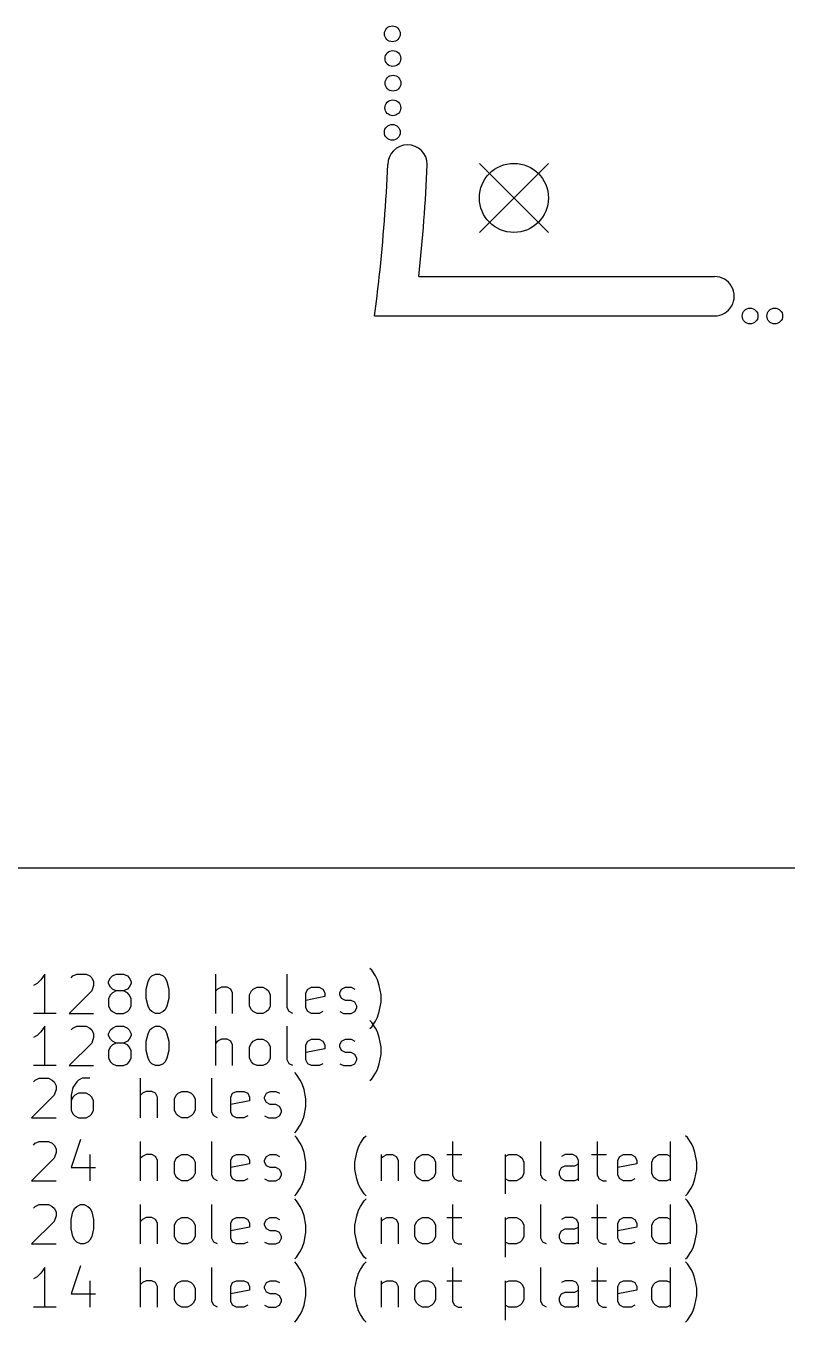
# Model space of a CAD drawing. Extents: x 37 to 649, y -63 to 570.
# Drawn here: x 74.6 to 113.2, y -63 to 2.7 of the extents above; entities that cross this region are included whole.
import ezdxf

# ---------------------------------------------------------------- set-up
doc = ezdxf.new("R2010")
doc.units = 0
doc.layers.add('BLACK', color=7, linetype='CONTINUOUS')

msp = doc.modelspace()

# ---------------------------------------------------------------- linework, layer by layer
at = {"layer": 'BLACK', "linetype": 'CONTINUOUS'}
for p, q in [((97.56, -4.26), (101.06, -7.76)), ((101.06, -4.26), (97.56, -7.76)), ((94.491863, -9.996981), (109.476364, -9.995341)), ((92.249034, -11.995039), (109.476364, -11.995341)), ((648.594, -39.996), (38.594, -39.996)), ((92.10415, -45.170361), (92.008912, -45.075123)), ((92.294626, -45.456076), (92.10415, -45.170361)), ((75.151767, -45.837028), (74.961291, -45.932266)), ((75.342243, -45.646552), (75.151767, -45.837028)), ((75.532719, -45.360838), (75.342243, -45.646552)), ((75.532719, -47.360838), (75.532719, -45.360838)), ((76.866053, -45.551314), (76.961291, -45.456076)), ((76.961291, -45.456076), (77.151767, -45.360838)), ((77.151767, -45.360838), (77.627958, -45.360838)), ((77.627958, -45.360838), (77.818434, -45.456076)), ((77.818434, -45.456076), (77.913672, -45.551314)), ((77.913672, -45.551314), (78.00891, -45.74179)), ((78.00891, -45.932266), (77.913672, -46.21798)), ((78.00891, -45.74179), (78.00891, -45.932266)), ((78.770815, -45.74179), (78.866053, -45.551314)), ((78.770815, -45.837028), (78.770815, -45.74179)), ((78.866053, -46.027504), (78.770815, -45.837028)), ((78.866053, -45.551314), (78.961291, -45.456076)), ((78.961291, -45.456076), (79.151767, -45.360838)), ((79.151767, -45.360838), (79.53272, -45.360838)), ((79.53272, -45.360838), (79.723196, -45.456076)), ((79.723196, -45.456076), (79.818434, -45.551314)), ((79.818434, -45.551314), (79.913672, -45.74179)), ((79.913672, -45.837028), (79.818434, -46.027504)), ((79.913672, -45.74179), (79.913672, -45.837028)), ((80.675577, -46.122742), (80.770815, -45.74179)), ((80.770815, -45.74179), (80.866053, -45.551314)), ((80.866053, -45.551314), (80.961291, -45.456076)), ((80.961291, -45.456076), (81.151767, -45.360838)), ((81.151767, -45.360838), (81.342244, -45.360838)), ((81.342244, -45.360838), (81.53272, -45.456076)), ((81.53272, -45.456076), (81.627958, -45.551314)), ((81.627958, -45.551314), (81.723196, -45.74179)), ((81.723196, -45.74179), (81.818434, -46.122742)), ((84.199387, -47.360838), (84.199387, -45.360838)), ((87.818435, -47.075123), (87.818435, -45.360838)), ((92.389864, -45.646552), (92.294626, -45.456076)), ((92.485102, -45.932266), (92.389864, -45.646552)), ((92.58034, -46.408457), (92.485102, -45.932266)), ((77.913672, -46.21798), (76.770815, -47.360838)), ((78.866053, -46.408457), (78.770815, -46.598933)), ((78.770815, -46.598933), (78.770815, -46.979885)), ((78.961291, -46.122742), (78.866053, -46.027504)), ((78.961291, -46.313219), (78.866053, -46.408457)), ((79.151767, -46.21798), (78.961291, -46.122742)), ((79.151767, -46.21798), (78.961291, -46.313219)), ((79.53272, -46.21798), (79.151767, -46.21798)), ((79.723196, -46.122742), (79.53272, -46.21798)), ((79.723196, -46.313219), (79.53272, -46.21798)), ((79.818434, -46.027504), (79.723196, -46.122742)), ((79.818434, -46.408457), (79.723196, -46.313219)), ((79.913672, -46.598933), (79.818434, -46.408457)), ((79.913672, -46.979885), (79.913672, -46.598933)), ((80.675577, -46.598933), (80.675577, -46.122742)), ((80.770815, -46.979885), (80.675577, -46.598933)), ((81.818434, -46.598933), (81.723196, -46.979885)), ((81.818434, -46.122742), (81.818434, -46.598933)), ((84.294625, -46.122742), (84.199387, -46.21798)), ((84.485101, -46.027504), (84.294625, -46.122742)), ((84.770816, -46.027504), (84.485101, -46.027504)), ((84.961292, -46.122742), (84.770816, -46.027504)), ((85.05653, -46.313219), (84.961292, -46.122742)), ((85.05653, -47.360838), (85.05653, -46.313219)), ((85.913673, -46.408457), (86.008911, -46.21798)), ((85.913673, -46.979885), (85.913673, -46.408457)), ((86.008911, -46.21798), (86.104149, -46.122742)), ((86.104149, -46.122742), (86.294625, -46.027504)), ((86.294625, -46.027504), (86.58034, -46.027504)), ((86.58034, -46.027504), (86.770816, -46.122742)), ((86.770816, -46.122742), (86.866054, -46.21798)), ((86.866054, -46.21798), (86.961292, -46.408457)), ((86.961292, -46.408457), (86.961292, -46.979885)), ((88.770816, -46.313219), (88.866054, -46.122742)), ((88.770816, -47.075123), (88.770816, -46.313219)), ((89.723197, -46.503695), (88.770816, -46.694171)), ((88.866054, -46.122742), (89.05653, -46.027504)), ((89.05653, -46.027504), (89.437483, -46.027504)), ((89.437483, -46.027504), (89.627959, -46.122742)), ((89.627959, -46.122742), (89.723197, -46.313219)), ((89.723197, -46.313219), (89.723197, -46.503695)), ((90.485102, -46.313219), (90.58034, -46.122742)), ((90.485102, -46.408457), (90.485102, -46.313219)), ((90.58034, -46.598933), (90.485102, -46.408457)), ((90.58034, -46.122742), (90.770816, -46.027504)), ((90.770816, -46.694171), (90.58034, -46.598933)), ((90.770816, -46.027504), (91.05653, -46.027504)), ((91.05653, -46.027504), (91.247007, -46.122742)), ((92.58034, -46.789409), (92.58034, -46.408457)), ((78.770815, -46.979885), (78.866053, -47.170361)), ((78.866053, -47.170361), (78.961291, -47.2656)), ((78.961291, -47.2656), (79.151767, -47.360838)), ((79.53272, -47.360838), (79.723196, -47.2656)), ((79.723196, -47.2656), (79.818434, -47.170361)), ((79.818434, -47.170361), (79.913672, -46.979885)), ((80.866053, -47.170361), (80.770815, -46.979885)), ((80.961291, -47.2656), (80.866053, -47.170361)), ((81.151767, -47.360838), (80.961291, -47.2656)), ((81.53272, -47.2656), (81.342244, -47.360838)), ((81.627958, -47.170361), (81.53272, -47.2656)), ((81.723196, -46.979885), (81.627958, -47.170361)), ((86.008911, -47.170361), (85.913673, -46.979885)), ((86.104149, -47.2656), (86.008911, -47.170361)), ((86.294625, -47.360838), (86.104149, -47.2656)), ((86.770816, -47.2656), (86.58034, -47.360838)), ((86.866054, -47.170361), (86.770816, -47.2656)), ((86.961292, -46.979885), (86.866054, -47.170361)), ((87.913673, -47.2656), (87.818435, -47.075123)), ((88.104149, -47.360838), (87.913673, -47.2656)), ((88.866054, -47.2656), (88.770816, -47.075123)), ((89.05653, -47.360838), (88.866054, -47.2656)), ((89.627959, -47.2656), (89.437483, -47.360838)), ((90.485102, -47.2656), (90.675578, -47.360838)), ((91.05653, -46.694171), (90.770816, -46.694171)), ((91.247007, -46.789409), (91.05653, -46.694171)), ((91.05653, -47.360838), (91.247007, -47.2656)), ((91.342245, -46.979885), (91.247007, -46.789409)), ((91.247007, -47.2656), (91.342245, -47.075123)), ((91.342245, -47.075123), (91.342245, -46.979885)), ((92.389864, -47.551314), (92.485102, -47.2656)), ((92.485102, -47.2656), (92.58034, -46.789409)), ((76.104148, -47.360838), (74.961291, -47.360838)), ((76.770815, -47.360838), (78.00891, -47.360838)), ((79.151767, -47.360838), (79.53272, -47.360838)), ((81.342244, -47.360838), (81.151767, -47.360838)), ((86.58034, -47.360838), (86.294625, -47.360838)), ((89.437483, -47.360838), (89.05653, -47.360838)), ((90.675578, -47.360838), (91.05653, -47.360838)), ((92.10415, -47.810361), (92.008912, -47.715123)), ((92.10415, -48.027504), (92.294626, -47.74179)), ((92.294626, -48.096076), (92.10415, -47.810361)), ((92.294626, -47.74179), (92.389864, -47.551314)), ((75.151767, -48.477028), (74.961291, -48.572266)), ((75.342243, -48.286552), (75.151767, -48.477028)), ((75.532719, -48.000838), (75.342243, -48.286552)), ((75.532719, -50.000838), (75.532719, -48.000838)), ((76.866053, -48.191314), (76.961291, -48.096076)), ((76.961291, -48.096076), (77.151767, -48.000838)), ((77.151767, -48.000838), (77.627958, -48.000838)), ((77.627958, -48.000838), (77.818434, -48.096076)), ((77.818434, -48.096076), (77.913672, -48.191314)), ((77.913672, -48.191314), (78.00891, -48.38179)), ((78.00891, -48.572266), (77.913672, -48.85798)), ((78.00891, -48.38179), (78.00891, -48.572266)), ((78.770815, -48.38179), (78.866053, -48.191314)), ((78.770815, -48.477028), (78.770815, -48.38179)), ((78.866053, -48.667504), (78.770815, -48.477028)), ((78.866053, -48.191314), (78.961291, -48.096076)), ((78.961291, -48.096076), (79.151767, -48.000838)), ((79.151767, -48.000838), (79.53272, -48.000838)), ((79.53272, -48.000838), (79.723196, -48.096076)), ((79.723196, -48.096076), (79.818434, -48.191314)), ((79.818434, -48.191314), (79.913672, -48.38179)), ((79.913672, -48.477028), (79.818434, -48.667504)), ((79.913672, -48.38179), (79.913672, -48.477028)), ((80.675577, -48.762742), (80.770815, -48.38179)), ((80.770815, -48.38179), (80.866053, -48.191314)), ((80.866053, -48.191314), (80.961291, -48.096076)), ((80.961291, -48.096076), (81.151767, -48.000838)), ((81.151767, -48.000838), (81.342244, -48.000838)), ((81.342244, -48.000838), (81.53272, -48.096076)), ((81.53272, -48.096076), (81.627958, -48.191314)), ((81.627958, -48.191314), (81.723196, -48.38179)), ((81.723196, -48.38179), (81.818434, -48.762742)), ((84.199387, -50.000838), (84.199387, -48.000838)), ((87.818435, -49.715123), (87.818435, -48.000838)), ((92.008912, -48.122742), (92.10415, -48.027504)), ((92.389864, -48.286552), (92.294626, -48.096076)), ((92.485102, -48.572266), (92.389864, -48.286552)), ((92.58034, -49.048457), (92.485102, -48.572266)), ((77.913672, -48.85798), (76.770815, -50.000838)), ((78.866053, -49.048457), (78.770815, -49.238933)), ((78.770815, -49.238933), (78.770815, -49.619885)), ((78.961291, -48.762742), (78.866053, -48.667504)), ((78.961291, -48.953219), (78.866053, -49.048457)), ((79.151767, -48.85798), (78.961291, -48.762742)), ((79.151767, -48.85798), (78.961291, -48.953219)), ((79.53272, -48.85798), (79.151767, -48.85798)), ((79.723196, -48.762742), (79.53272, -48.85798)), ((79.723196, -48.953219), (79.53272, -48.85798)), ((79.818434, -48.667504), (79.723196, -48.762742)), ((79.818434, -49.048457), (79.723196, -48.953219)), ((79.913672, -49.238933), (79.818434, -49.048457)), ((79.913672, -49.619885), (79.913672, -49.238933)), ((80.675577, -49.238933), (80.675577, -48.762742)), ((80.770815, -49.619885), (80.675577, -49.238933)), ((81.818434, -49.238933), (81.723196, -49.619885)), ((81.818434, -48.762742), (81.818434, -49.238933)), ((84.294625, -48.762742), (84.199387, -48.85798)), ((84.485101, -48.667504), (84.294625, -48.762742)), ((84.770816, -48.667504), (84.485101, -48.667504)), ((84.961292, -48.762742), (84.770816, -48.667504)), ((85.05653, -48.953219), (84.961292, -48.762742)), ((85.05653, -50.000838), (85.05653, -48.953219)), ((85.913673, -49.048457), (86.008911, -48.85798)), ((85.913673, -49.619885), (85.913673, -49.048457)), ((86.008911, -48.85798), (86.104149, -48.762742)), ((86.104149, -48.762742), (86.294625, -48.667504)), ((86.294625, -48.667504), (86.58034, -48.667504)), ((86.58034, -48.667504), (86.770816, -48.762742)), ((86.770816, -48.762742), (86.866054, -48.85798)), ((86.866054, -48.85798), (86.961292, -49.048457)), ((86.961292, -49.048457), (86.961292, -49.619885)), ((88.770816, -48.953219), (88.866054, -48.762742)), ((88.770816, -49.715123), (88.770816, -48.953219)), ((89.723197, -49.143695), (88.770816, -49.334171)), ((88.866054, -48.762742), (89.05653, -48.667504)), ((89.05653, -48.667504), (89.437483, -48.667504)), ((89.437483, -48.667504), (89.627959, -48.762742)), ((89.627959, -48.762742), (89.723197, -48.953219)), ((89.723197, -48.953219), (89.723197, -49.143695)), ((90.485102, -48.953219), (90.58034, -48.762742)), ((90.485102, -49.048457), (90.485102, -48.953219)), ((90.58034, -49.238933), (90.485102, -49.048457)), ((90.58034, -48.762742), (90.770816, -48.667504)), ((90.770816, -49.334171), (90.58034, -49.238933)), ((90.770816, -48.667504), (91.05653, -48.667504)), ((91.05653, -48.667504), (91.247007, -48.762742)), ((92.58034, -49.429409), (92.58034, -49.048457)), ((78.770815, -49.619885), (78.866053, -49.810361)), ((78.866053, -49.810361), (78.961291, -49.9056)), ((78.961291, -49.9056), (79.151767, -50.000838)), ((79.53272, -50.000838), (79.723196, -49.9056)), ((79.723196, -49.9056), (79.818434, -49.810361)), ((79.818434, -49.810361), (79.913672, -49.619885)), ((80.866053, -49.810361), (80.770815, -49.619885)), ((80.961291, -49.9056), (80.866053, -49.810361)), ((81.151767, -50.000838), (80.961291, -49.9056)), ((81.53272, -49.9056), (81.342244, -50.000838)), ((81.627958, -49.810361), (81.53272, -49.9056)), ((81.723196, -49.619885), (81.627958, -49.810361)), ((86.008911, -49.810361), (85.913673, -49.619885)), ((86.104149, -49.9056), (86.008911, -49.810361)), ((86.294625, -50.000838), (86.104149, -49.9056)), ((86.770816, -49.9056), (86.58034, -50.000838)), ((86.866054, -49.810361), (86.770816, -49.9056)), ((86.961292, -49.619885), (86.866054, -49.810361)), ((87.913673, -49.9056), (87.818435, -49.715123)), ((88.104149, -50.000838), (87.913673, -49.9056)), ((88.866054, -49.9056), (88.770816, -49.715123)), ((89.05653, -50.000838), (88.866054, -49.9056)), ((89.627959, -49.9056), (89.437483, -50.000838)), ((90.485102, -49.9056), (90.675578, -50.000838)), ((91.05653, -49.334171), (90.770816, -49.334171)), ((91.247007, -49.429409), (91.05653, -49.334171)), ((91.05653, -50.000838), (91.247007, -49.9056)), ((91.342245, -49.619885), (91.247007, -49.429409)), ((91.247007, -49.9056), (91.342245, -49.715123)), ((91.342245, -49.715123), (91.342245, -49.619885)), ((92.389864, -50.191314), (92.485102, -49.9056)), ((92.485102, -49.9056), (92.58034, -49.429409)), ((76.104148, -50.000838), (74.961291, -50.000838)), ((76.770815, -50.000838), (78.00891, -50.000838)), ((79.151767, -50.000838), (79.53272, -50.000838)), ((81.342244, -50.000838), (81.151767, -50.000838)), ((86.58034, -50.000838), (86.294625, -50.000838)), ((88.294626, -50.450361), (88.199388, -50.355123)), ((88.485102, -50.736076), (88.294626, -50.450361)), ((89.437483, -50.000838), (89.05653, -50.000838)), ((90.675578, -50.000838), (91.05653, -50.000838)), ((92.10415, -50.667504), (92.294626, -50.38179)), ((92.294626, -50.38179), (92.389864, -50.191314)), ((74.961291, -50.831314), (75.056529, -50.736076)), ((75.056529, -50.736076), (75.247005, -50.640838)), ((75.247005, -50.640838), (75.723196, -50.640838)), ((75.723196, -50.640838), (75.913672, -50.736076)), ((75.913672, -50.736076), (76.00891, -50.831314)), ((76.00891, -50.831314), (76.104148, -51.02179)), ((76.104148, -51.212266), (76.00891, -51.49798)), ((76.104148, -51.02179), (76.104148, -51.212266)), ((76.961291, -51.117028), (76.866053, -51.49798)), ((77.151767, -50.831314), (76.961291, -51.117028)), ((77.247005, -50.736076), (77.151767, -50.831314)), ((77.437481, -50.640838), (77.247005, -50.736076)), ((77.818434, -50.640838), (77.437481, -50.640838)), ((80.389863, -52.640838), (80.389863, -50.640838)), ((84.008911, -52.355123), (84.008911, -50.640838)), ((88.58034, -50.926552), (88.485102, -50.736076)), ((88.675578, -51.212266), (88.58034, -50.926552)), ((88.770816, -51.688457), (88.675578, -51.212266)), ((92.008912, -50.762742), (92.10415, -50.667504)), ((76.00891, -51.49798), (74.866053, -52.640838)), ((76.866053, -51.49798), (76.866053, -52.259885)), ((76.961291, -51.593219), (76.866053, -51.783695)), ((77.056529, -51.49798), (76.961291, -51.593219)), ((77.247005, -51.402742), (77.056529, -51.49798)), ((77.627958, -51.402742), (77.247005, -51.402742)), ((77.818434, -51.49798), (77.627958, -51.402742)), ((77.913672, -51.593219), (77.818434, -51.49798)), ((78.00891, -51.783695), (77.913672, -51.593219)), ((78.00891, -52.259885), (78.00891, -51.783695)), ((80.485101, -51.402742), (80.389863, -51.49798)), ((80.675577, -51.307504), (80.485101, -51.402742)), ((80.961292, -51.307504), (80.675577, -51.307504)), ((81.151768, -51.402742), (80.961292, -51.307504)), ((81.247006, -51.593219), (81.151768, -51.402742)), ((81.247006, -52.640838), (81.247006, -51.593219)), ((82.104149, -51.688457), (82.199387, -51.49798)), ((82.104149, -52.259885), (82.104149, -51.688457)), ((82.199387, -51.49798), (82.294625, -51.402742)), ((82.294625, -51.402742), (82.485101, -51.307504)), ((82.485101, -51.307504), (82.770816, -51.307504)), ((82.770816, -51.307504), (82.961292, -51.402742)), ((82.961292, -51.402742), (83.05653, -51.49798)), ((83.05653, -51.49798), (83.151768, -51.688457)), ((83.151768, -51.688457), (83.151768, -52.259885)), ((84.961292, -51.593219), (85.05653, -51.402742)), ((84.961292, -52.355123), (84.961292, -51.593219)), ((85.913673, -51.783695), (84.961292, -51.974171)), ((85.05653, -51.402742), (85.247006, -51.307504)), ((85.247006, -51.307504), (85.627959, -51.307504)), ((85.627959, -51.307504), (85.818435, -51.402742)), ((85.818435, -51.402742), (85.913673, -51.593219)), ((85.913673, -51.593219), (85.913673, -51.783695)), ((86.675578, -51.593219), (86.770816, -51.402742)), ((86.675578, -51.688457), (86.675578, -51.593219)), ((86.770816, -51.878933), (86.675578, -51.688457)), ((86.770816, -51.402742), (86.961292, -51.307504)), ((86.961292, -51.974171), (86.770816, -51.878933)), ((86.961292, -51.307504), (87.247006, -51.307504)), ((87.247006, -51.307504), (87.437483, -51.402742)), ((88.770816, -52.069409), (88.770816, -51.688457)), ((76.866053, -52.259885), (76.961291, -52.450361)), ((76.961291, -52.450361), (77.056529, -52.5456)), ((77.056529, -52.5456), (77.247005, -52.640838)), ((77.627958, -52.640838), (77.818434, -52.5456)), ((77.818434, -52.5456), (77.913672, -52.450361)), ((77.913672, -52.450361), (78.00891, -52.259885)), ((82.199387, -52.450361), (82.104149, -52.259885)), ((82.294625, -52.5456), (82.199387, -52.450361)), ((82.485101, -52.640838), (82.294625, -52.5456)), ((82.961292, -52.5456), (82.770816, -52.640838)), ((83.05653, -52.450361), (82.961292, -52.5456)), ((83.151768, -52.259885), (83.05653, -52.450361)), ((84.104149, -52.5456), (84.008911, -52.355123)), ((84.294625, -52.640838), (84.104149, -52.5456)), ((85.05653, -52.5456), (84.961292, -52.355123)), ((85.247006, -52.640838), (85.05653, -52.5456)), ((85.818435, -52.5456), (85.627959, -52.640838)), ((86.675578, -52.5456), (86.866054, -52.640838)), ((87.247006, -51.974171), (86.961292, -51.974171)), ((87.437483, -52.069409), (87.247006, -51.974171)), ((87.247006, -52.640838), (87.437483, -52.5456)), ((87.532721, -52.259885), (87.437483, -52.069409)), ((87.437483, -52.5456), (87.532721, -52.355123)), ((87.532721, -52.355123), (87.532721, -52.259885)), ((88.58034, -52.831314), (88.675578, -52.5456)), ((88.675578, -52.5456), (88.770816, -52.069409)), ((74.866053, -52.640838), (76.104148, -52.640838)), ((77.247005, -52.640838), (77.627958, -52.640838)), ((82.770816, -52.640838), (82.485101, -52.640838)), ((85.627959, -52.640838), (85.247006, -52.640838)), ((86.866054, -52.640838), (87.247006, -52.640838)), ((88.294626, -53.307504), (88.485102, -53.02179)), ((88.485102, -53.02179), (88.58034, -52.831314)), ((75.056529, -53.936076), (75.247005, -53.840838)), ((75.247005, -53.840838), (75.723196, -53.840838)), ((75.723196, -53.840838), (75.913672, -53.936076)), ((77.342243, -53.7456), (76.866053, -55.174171)), ((80.389863, -55.840838), (80.389863, -53.840838)), ((84.008911, -55.555123), (84.008911, -53.840838)), ((88.199388, -53.402742), (88.294626, -53.307504)), ((88.294626, -53.650361), (88.199388, -53.555123)), ((88.485102, -53.936076), (88.294626, -53.650361)), ((91.532721, -53.936076), (91.723197, -53.650361)), ((91.723197, -53.650361), (91.818436, -53.555123)), ((96.199388, -53.840838), (96.199388, -55.555123)), ((100.675579, -55.555123), (100.675579, -53.840838)), ((103.532722, -53.840838), (103.532722, -55.555123)), ((107.247008, -55.840838), (107.247008, -53.840838)), ((108.104151, -53.650361), (108.008913, -53.555123)), ((108.294627, -53.936076), (108.104151, -53.650361)), ((74.961291, -54.031314), (75.056529, -53.936076)), ((75.913672, -53.936076), (76.00891, -54.031314)), ((76.00891, -54.031314), (76.104148, -54.22179)), ((76.104148, -54.412266), (76.00891, -54.69798)), ((76.104148, -54.22179), (76.104148, -54.412266)), ((77.818434, -54.507504), (77.818434, -55.840838)), ((80.675577, -54.507504), (80.485101, -54.602742)), ((80.961292, -54.507504), (80.675577, -54.507504)), ((81.151768, -54.602742), (80.961292, -54.507504)), ((82.294625, -54.602742), (82.485101, -54.507504)), ((82.485101, -54.507504), (82.770816, -54.507504)), ((82.770816, -54.507504), (82.961292, -54.602742)), ((85.05653, -54.602742), (85.247006, -54.507504)), ((85.247006, -54.507504), (85.627959, -54.507504)), ((85.627959, -54.507504), (85.818435, -54.602742)), ((86.770816, -54.602742), (86.961292, -54.507504)), ((86.961292, -54.507504), (87.247006, -54.507504)), ((87.247006, -54.507504), (87.437483, -54.602742)), ((88.58034, -54.126552), (88.485102, -53.936076)), ((88.675578, -54.412266), (88.58034, -54.126552)), ((88.770816, -54.888457), (88.675578, -54.412266)), ((91.247007, -54.888457), (91.342245, -54.412266)), ((91.342245, -54.412266), (91.437483, -54.126552)), ((91.437483, -54.126552), (91.532721, -53.936076)), ((92.58034, -54.507504), (92.58034, -55.840838)), ((92.675578, -54.602742), (92.866054, -54.507504)), ((92.866054, -54.507504), (93.151769, -54.507504)), ((93.151769, -54.507504), (93.342245, -54.602742)), ((94.485102, -54.602742), (94.675578, -54.507504)), ((94.675578, -54.507504), (94.961293, -54.507504)), ((94.961293, -54.507504), (95.151769, -54.602742)), ((95.913674, -54.507504), (96.675578, -54.507504)), ((98.866055, -54.507504), (98.866055, -56.507504)), ((98.866055, -54.602742), (99.056531, -54.507504)), ((99.056531, -54.507504), (99.437484, -54.507504)), ((99.437484, -54.507504), (99.62796, -54.602742)), ((101.913674, -54.507504), (101.723198, -54.602742)), ((102.294627, -54.507504), (101.913674, -54.507504)), ((102.485103, -54.602742), (102.294627, -54.507504)), ((103.247008, -54.507504), (104.008912, -54.507504)), ((104.675579, -54.602742), (104.866055, -54.507504)), ((104.866055, -54.507504), (105.247008, -54.507504)), ((105.247008, -54.507504), (105.437484, -54.602742)), ((106.485103, -54.602742), (106.675579, -54.507504)), ((106.675579, -54.507504), (107.056532, -54.507504)), ((107.056532, -54.507504), (107.247008, -54.602742)), ((108.389865, -54.126552), (108.294627, -53.936076)), ((108.485103, -54.412266), (108.389865, -54.126552)), ((108.580341, -54.888457), (108.485103, -54.412266)), ((76.00891, -54.69798), (74.866053, -55.840838)), ((76.866053, -55.174171), (78.104148, -55.174171)), ((80.485101, -54.602742), (80.389863, -54.69798)), ((81.247006, -54.793219), (81.151768, -54.602742)), ((81.247006, -55.840838), (81.247006, -54.793219)), ((82.104149, -54.888457), (82.199387, -54.69798)), ((82.104149, -55.459885), (82.104149, -54.888457)), ((82.199387, -54.69798), (82.294625, -54.602742)), ((82.961292, -54.602742), (83.05653, -54.69798)), ((83.05653, -54.69798), (83.151768, -54.888457)), ((83.151768, -54.888457), (83.151768, -55.459885)), ((84.961292, -54.793219), (85.05653, -54.602742)), ((84.961292, -55.555123), (84.961292, -54.793219)), ((85.913673, -54.983695), (84.961292, -55.174171)), ((85.818435, -54.602742), (85.913673, -54.793219)), ((85.913673, -54.793219), (85.913673, -54.983695)), ((86.675578, -54.793219), (86.770816, -54.602742)), ((86.675578, -54.888457), (86.675578, -54.793219)), ((86.770816, -55.078933), (86.675578, -54.888457)), ((86.961292, -55.174171), (86.770816, -55.078933)), ((87.247006, -55.174171), (86.961292, -55.174171)), ((87.437483, -55.269409), (87.247006, -55.174171)), ((88.770816, -55.269409), (88.770816, -54.888457)), ((91.247007, -55.269409), (91.247007, -54.888457)), ((92.58034, -54.69798), (92.675578, -54.602742)), ((93.342245, -54.602742), (93.437483, -54.793219)), ((93.437483, -54.793219), (93.437483, -55.840838)), ((94.294626, -54.888457), (94.389864, -54.69798)), ((94.294626, -55.459885), (94.294626, -54.888457)), ((94.389864, -54.69798), (94.485102, -54.602742)), ((95.151769, -54.602742), (95.247007, -54.69798)), ((95.247007, -54.69798), (95.342245, -54.888457)), ((95.342245, -54.888457), (95.342245, -55.459885)), ((99.62796, -54.602742), (99.723198, -54.69798)), ((99.723198, -54.69798), (99.818436, -54.888457)), ((99.818436, -54.888457), (99.818436, -55.459885)), ((101.62796, -55.364647), (101.723198, -55.174171)), ((101.723198, -55.174171), (101.913674, -55.078933)), ((101.913674, -55.078933), (102.389865, -55.078933)), ((102.389865, -55.078933), (102.580341, -54.983695)), ((102.580341, -54.793219), (102.485103, -54.602742)), ((102.580341, -55.840838), (102.580341, -54.793219)), ((104.580341, -54.793219), (104.675579, -54.602742)), ((104.580341, -55.555123), (104.580341, -54.793219)), ((105.532722, -54.983695), (104.580341, -55.174171)), ((105.437484, -54.602742), (105.532722, -54.793219)), ((105.532722, -54.793219), (105.532722, -54.983695)), ((106.294627, -54.888457), (106.389865, -54.69798)), ((106.294627, -55.459885), (106.294627, -54.888457)), ((106.389865, -54.69798), (106.485103, -54.602742)), ((108.580341, -55.269409), (108.580341, -54.888457)), ((74.866053, -55.840838), (76.104148, -55.840838)), ((82.199387, -55.650361), (82.104149, -55.459885)), ((82.294625, -55.7456), (82.199387, -55.650361)), ((82.485101, -55.840838), (82.294625, -55.7456)), ((82.770816, -55.840838), (82.485101, -55.840838)), ((82.961292, -55.7456), (82.770816, -55.840838)), ((83.05653, -55.650361), (82.961292, -55.7456)), ((83.151768, -55.459885), (83.05653, -55.650361)), ((84.104149, -55.7456), (84.008911, -55.555123)), ((84.294625, -55.840838), (84.104149, -55.7456)), ((85.05653, -55.7456), (84.961292, -55.555123)), ((85.247006, -55.840838), (85.05653, -55.7456)), ((85.627959, -55.840838), (85.247006, -55.840838)), ((85.818435, -55.7456), (85.627959, -55.840838)), ((86.675578, -55.7456), (86.866054, -55.840838)), ((86.866054, -55.840838), (87.247006, -55.840838)), ((87.247006, -55.840838), (87.437483, -55.7456)), ((87.532721, -55.459885), (87.437483, -55.269409)), ((87.437483, -55.7456), (87.532721, -55.555123)), ((87.532721, -55.555123), (87.532721, -55.459885)), ((88.58034, -56.031314), (88.675578, -55.7456)), ((88.675578, -55.7456), (88.770816, -55.269409)), ((91.342245, -55.7456), (91.247007, -55.269409)), ((91.437483, -56.031314), (91.342245, -55.7456)), ((94.389864, -55.650361), (94.294626, -55.459885)), ((94.485102, -55.7456), (94.389864, -55.650361)), ((94.675578, -55.840838), (94.485102, -55.7456)), ((94.961293, -55.840838), (94.675578, -55.840838)), ((95.151769, -55.7456), (94.961293, -55.840838)), ((95.247007, -55.650361), (95.151769, -55.7456)), ((95.342245, -55.459885), (95.247007, -55.650361)), ((96.199388, -55.555123), (96.294626, -55.7456)), ((96.294626, -55.7456), (96.485102, -55.840838)), ((96.485102, -55.840838), (96.675578, -55.840838)), ((99.056531, -55.840838), (98.866055, -55.7456)), ((99.437484, -55.840838), (99.056531, -55.840838)), ((99.62796, -55.7456), (99.437484, -55.840838)), ((99.723198, -55.650361), (99.62796, -55.7456)), ((99.818436, -55.459885), (99.723198, -55.650361)), ((100.770817, -55.7456), (100.675579, -55.555123)), ((100.961293, -55.840838), (100.770817, -55.7456)), ((101.62796, -55.555123), (101.62796, -55.364647)), ((101.723198, -55.7456), (101.62796, -55.555123)), ((101.913674, -55.840838), (101.723198, -55.7456)), ((102.389865, -55.840838), (101.913674, -55.840838)), ((102.580341, -55.7456), (102.389865, -55.840838)), ((103.532722, -55.555123), (103.62796, -55.7456)), ((103.62796, -55.7456), (103.818436, -55.840838)), ((103.818436, -55.840838), (104.008912, -55.840838)), ((104.675579, -55.7456), (104.580341, -55.555123)), ((104.866055, -55.840838), (104.675579, -55.7456)), ((105.247008, -55.840838), (104.866055, -55.840838)), ((105.437484, -55.7456), (105.247008, -55.840838)), ((106.389865, -55.650361), (106.294627, -55.459885)), ((106.485103, -55.7456), (106.389865, -55.650361)), ((106.675579, -55.840838), (106.485103, -55.7456)), ((107.056532, -55.840838), (106.675579, -55.840838)), ((107.247008, -55.7456), (107.056532, -55.840838)), ((108.389865, -56.031314), (108.485103, -55.7456)), ((108.485103, -55.7456), (108.580341, -55.269409)), ((88.199388, -56.602742), (88.294626, -56.507504)), ((88.294626, -56.507504), (88.485102, -56.22179)), ((88.485102, -56.22179), (88.58034, -56.031314)), ((91.532721, -56.22179), (91.437483, -56.031314)), ((91.723197, -56.507504), (91.532721, -56.22179)), ((91.818436, -56.602742), (91.723197, -56.507504)), ((108.008913, -56.602742), (108.104151, -56.507504)), ((108.104151, -56.507504), (108.294627, -56.22179)), ((108.294627, -56.22179), (108.389865, -56.031314)), ((74.961291, -57.231314), (75.056529, -57.136076)), ((75.056529, -57.136076), (75.247005, -57.040838)), ((75.247005, -57.040838), (75.723196, -57.040838)), ((75.723196, -57.040838), (75.913672, -57.136076)), ((75.913672, -57.136076), (76.00891, -57.231314)), ((77.056529, -57.231314), (77.151767, -57.136076)), ((77.151767, -57.136076), (77.342243, -57.040838)), ((77.342243, -57.040838), (77.53272, -57.040838)), ((77.53272, -57.040838), (77.723196, -57.136076)), ((77.723196, -57.136076), (77.818434, -57.231314)), ((80.389863, -59.040838), (80.389863, -57.040838)), ((84.008911, -58.755123), (84.008911, -57.040838)), ((88.294626, -56.850361), (88.199388, -56.755123)), ((88.485102, -57.136076), (88.294626, -56.850361)), ((88.58034, -57.326552), (88.485102, -57.136076)), ((91.437483, -57.326552), (91.532721, -57.136076)), ((91.532721, -57.136076), (91.723197, -56.850361)), ((91.723197, -56.850361), (91.818436, -56.755123)), ((96.199388, -57.040838), (96.199388, -58.755123)), ((100.675579, -58.755123), (100.675579, -57.040838)), ((103.532722, -57.040838), (103.532722, -58.755123)), ((107.247008, -59.040838), (107.247008, -57.040838)), ((108.104151, -56.850361), (108.008913, -56.755123)), ((108.294627, -57.136076), (108.104151, -56.850361)), ((108.389865, -57.326552), (108.294627, -57.136076)), ((76.00891, -57.231314), (76.104148, -57.42179)), ((76.104148, -57.612266), (76.00891, -57.89798)), ((76.104148, -57.42179), (76.104148, -57.612266)), ((76.866053, -57.802742), (76.961291, -57.42179)), ((76.866053, -58.278933), (76.866053, -57.802742)), ((76.961291, -57.42179), (77.056529, -57.231314)), ((77.818434, -57.231314), (77.913672, -57.42179)), ((77.913672, -57.42179), (78.00891, -57.802742)), ((78.00891, -57.802742), (78.00891, -58.278933)), ((80.485101, -57.802742), (80.389863, -57.89798)), ((80.675577, -57.707504), (80.485101, -57.802742)), ((80.961292, -57.707504), (80.675577, -57.707504)), ((81.151768, -57.802742), (80.961292, -57.707504)), ((81.247006, -57.993219), (81.151768, -57.802742)), ((82.199387, -57.89798), (82.294625, -57.802742)), ((82.294625, -57.802742), (82.485101, -57.707504)), ((82.485101, -57.707504), (82.770816, -57.707504)), ((82.770816, -57.707504), (82.961292, -57.802742)), ((82.961292, -57.802742), (83.05653, -57.89798)), ((84.961292, -57.993219), (85.05653, -57.802742)), ((85.05653, -57.802742), (85.247006, -57.707504)), ((85.247006, -57.707504), (85.627959, -57.707504)), ((85.627959, -57.707504), (85.818435, -57.802742)), ((85.818435, -57.802742), (85.913673, -57.993219)), ((86.675578, -57.993219), (86.770816, -57.802742)), ((86.770816, -57.802742), (86.961292, -57.707504)), ((86.961292, -57.707504), (87.247006, -57.707504)), ((87.247006, -57.707504), (87.437483, -57.802742)), ((88.675578, -57.612266), (88.58034, -57.326552)), ((88.770816, -58.088457), (88.675578, -57.612266)), ((91.247007, -58.088457), (91.342245, -57.612266)), ((91.342245, -57.612266), (91.437483, -57.326552)), ((92.58034, -57.707504), (92.58034, -59.040838)), ((92.58034, -57.89798), (92.675578, -57.802742)), ((92.675578, -57.802742), (92.866054, -57.707504)), ((92.866054, -57.707504), (93.151769, -57.707504)), ((93.151769, -57.707504), (93.342245, -57.802742)), ((93.342245, -57.802742), (93.437483, -57.993219)), ((94.389864, -57.89798), (94.485102, -57.802742)), ((94.485102, -57.802742), (94.675578, -57.707504)), ((94.675578, -57.707504), (94.961293, -57.707504)), ((94.961293, -57.707504), (95.151769, -57.802742)), ((95.151769, -57.802742), (95.247007, -57.89798)), ((95.913674, -57.707504), (96.675578, -57.707504)), ((98.866055, -57.707504), (98.866055, -59.707504)), ((98.866055, -57.802742), (99.056531, -57.707504)), ((99.056531, -57.707504), (99.437484, -57.707504)), ((99.437484, -57.707504), (99.62796, -57.802742)), ((99.62796, -57.802742), (99.723198, -57.89798)), ((101.913674, -57.707504), (101.723198, -57.802742)), ((102.294627, -57.707504), (101.913674, -57.707504)), ((102.485103, -57.802742), (102.294627, -57.707504)), ((102.580341, -57.993219), (102.485103, -57.802742)), ((103.247008, -57.707504), (104.008912, -57.707504)), ((104.580341, -57.993219), (104.675579, -57.802742)), ((104.675579, -57.802742), (104.866055, -57.707504)), ((104.866055, -57.707504), (105.247008, -57.707504)), ((105.247008, -57.707504), (105.437484, -57.802742)), ((105.437484, -57.802742), (105.532722, -57.993219)), ((106.389865, -57.89798), (106.485103, -57.802742)), ((106.485103, -57.802742), (106.675579, -57.707504)), ((106.675579, -57.707504), (107.056532, -57.707504)), ((107.056532, -57.707504), (107.247008, -57.802742)), ((108.485103, -57.612266), (108.389865, -57.326552)), ((108.580341, -58.088457), (108.485103, -57.612266)), ((76.00891, -57.89798), (74.866053, -59.040838)), ((76.961291, -58.659885), (76.866053, -58.278933)), ((78.00891, -58.278933), (77.913672, -58.659885)), ((81.247006, -59.040838), (81.247006, -57.993219)), ((82.104149, -58.088457), (82.199387, -57.89798)), ((82.104149, -58.659885), (82.104149, -58.088457)), ((83.05653, -57.89798), (83.151768, -58.088457)), ((83.151768, -58.088457), (83.151768, -58.659885)), ((84.961292, -58.755123), (84.961292, -57.993219)), ((85.913673, -58.183695), (84.961292, -58.374171)), ((85.913673, -57.993219), (85.913673, -58.183695)), ((86.675578, -58.088457), (86.675578, -57.993219)), ((86.770816, -58.278933), (86.675578, -58.088457)), ((86.961292, -58.374171), (86.770816, -58.278933)), ((87.247006, -58.374171), (86.961292, -58.374171)), ((87.437483, -58.469409), (87.247006, -58.374171)), ((87.532721, -58.659885), (87.437483, -58.469409)), ((88.675578, -58.9456), (88.770816, -58.469409)), ((88.770816, -58.469409), (88.770816, -58.088457)), ((91.247007, -58.469409), (91.247007, -58.088457)), ((91.342245, -58.9456), (91.247007, -58.469409)), ((93.437483, -57.993219), (93.437483, -59.040838)), ((94.294626, -58.088457), (94.389864, -57.89798)), ((94.294626, -58.659885), (94.294626, -58.088457)), ((95.247007, -57.89798), (95.342245, -58.088457)), ((95.342245, -58.088457), (95.342245, -58.659885)), ((99.723198, -57.89798), (99.818436, -58.088457)), ((99.818436, -58.088457), (99.818436, -58.659885)), ((101.62796, -58.564647), (101.723198, -58.374171)), ((101.723198, -58.374171), (101.913674, -58.278933)), ((101.913674, -58.278933), (102.389865, -58.278933)), ((102.389865, -58.278933), (102.580341, -58.183695)), ((102.580341, -59.040838), (102.580341, -57.993219)), ((104.580341, -58.755123), (104.580341, -57.993219)), ((105.532722, -58.183695), (104.580341, -58.374171)), ((105.532722, -57.993219), (105.532722, -58.183695)), ((106.294627, -58.088457), (106.389865, -57.89798)), ((106.294627, -58.659885), (106.294627, -58.088457)), ((108.485103, -58.9456), (108.580341, -58.469409)), ((108.580341, -58.469409), (108.580341, -58.088457)), ((74.866053, -59.040838), (76.104148, -59.040838)), ((77.056529, -58.850361), (76.961291, -58.659885)), ((77.151767, -58.9456), (77.056529, -58.850361)), ((77.342243, -59.040838), (77.151767, -58.9456)), ((77.53272, -59.040838), (77.342243, -59.040838)), ((77.723196, -58.9456), (77.53272, -59.040838)), ((77.818434, -58.850361), (77.723196, -58.9456)), ((77.913672, -58.659885), (77.818434, -58.850361)), ((82.199387, -58.850361), (82.104149, -58.659885)), ((82.294625, -58.9456), (82.199387, -58.850361)), ((82.485101, -59.040838), (82.294625, -58.9456)), ((82.770816, -59.040838), (82.485101, -59.040838)), ((82.961292, -58.9456), (82.770816, -59.040838)), ((83.05653, -58.850361), (82.961292, -58.9456)), ((83.151768, -58.659885), (83.05653, -58.850361)), ((84.104149, -58.9456), (84.008911, -58.755123)), ((84.294625, -59.040838), (84.104149, -58.9456)), ((85.05653, -58.9456), (84.961292, -58.755123)), ((85.247006, -59.040838), (85.05653, -58.9456)), ((85.627959, -59.040838), (85.247006, -59.040838)), ((85.818435, -58.9456), (85.627959, -59.040838)), ((86.675578, -58.9456), (86.866054, -59.040838)), ((86.866054, -59.040838), (87.247006, -59.040838)), ((87.247006, -59.040838), (87.437483, -58.9456)), ((87.437483, -58.9456), (87.532721, -58.755123)), ((87.532721, -58.755123), (87.532721, -58.659885)), ((88.58034, -59.231314), (88.675578, -58.9456)), ((91.437483, -59.231314), (91.342245, -58.9456)), ((94.389864, -58.850361), (94.294626, -58.659885)), ((94.485102, -58.9456), (94.389864, -58.850361)), ((94.675578, -59.040838), (94.485102, -58.9456)), ((94.961293, -59.040838), (94.675578, -59.040838)), ((95.151769, -58.9456), (94.961293, -59.040838)), ((95.247007, -58.850361), (95.151769, -58.9456)), ((95.342245, -58.659885), (95.247007, -58.850361)), ((96.199388, -58.755123), (96.294626, -58.9456)), ((96.294626, -58.9456), (96.485102, -59.040838)), ((96.485102, -59.040838), (96.675578, -59.040838)), ((99.056531, -59.040838), (98.866055, -58.9456)), ((99.437484, -59.040838), (99.056531, -59.040838)), ((99.62796, -58.9456), (99.437484, -59.040838)), ((99.723198, -58.850361), (99.62796, -58.9456)), ((99.818436, -58.659885), (99.723198, -58.850361)), ((100.770817, -58.9456), (100.675579, -58.755123)), ((100.961293, -59.040838), (100.770817, -58.9456)), ((101.62796, -58.755123), (101.62796, -58.564647)), ((101.723198, -58.9456), (101.62796, -58.755123)), ((101.913674, -59.040838), (101.723198, -58.9456)), ((102.389865, -59.040838), (101.913674, -59.040838)), ((102.580341, -58.9456), (102.389865, -59.040838)), ((103.532722, -58.755123), (103.62796, -58.9456)), ((103.62796, -58.9456), (103.818436, -59.040838)), ((103.818436, -59.040838), (104.008912, -59.040838)), ((104.675579, -58.9456), (104.580341, -58.755123)), ((104.866055, -59.040838), (104.675579, -58.9456)), ((105.247008, -59.040838), (104.866055, -59.040838)), ((105.437484, -58.9456), (105.247008, -59.040838)), ((106.389865, -58.850361), (106.294627, -58.659885)), ((106.485103, -58.9456), (106.389865, -58.850361)), ((106.675579, -59.040838), (106.485103, -58.9456)), ((107.056532, -59.040838), (106.675579, -59.040838)), ((107.247008, -58.9456), (107.056532, -59.040838)), ((108.389865, -59.231314), (108.485103, -58.9456)), ((88.199388, -59.802742), (88.294626, -59.707504)), ((88.294626, -59.707504), (88.485102, -59.42179)), ((88.485102, -59.42179), (88.58034, -59.231314)), ((91.532721, -59.42179), (91.437483, -59.231314)), ((91.723197, -59.707504), (91.532721, -59.42179)), ((91.818436, -59.802742), (91.723197, -59.707504)), ((108.008913, -59.802742), (108.104151, -59.707504)), ((108.104151, -59.707504), (108.294627, -59.42179)), ((108.294627, -59.42179), (108.389865, -59.231314)), ((75.532719, -60.240838), (75.342243, -60.526552)), ((75.532719, -62.240838), (75.532719, -60.240838)), ((77.342243, -60.1456), (76.866053, -61.574171)), ((80.389863, -62.240838), (80.389863, -60.240838)), ((84.008911, -61.955123), (84.008911, -60.240838)), ((88.294626, -60.050361), (88.199388, -59.955123)), ((88.485102, -60.336076), (88.294626, -60.050361)), ((88.58034, -60.526552), (88.485102, -60.336076)), ((91.437483, -60.526552), (91.532721, -60.336076)), ((91.532721, -60.336076), (91.723197, -60.050361)), ((91.723197, -60.050361), (91.818436, -59.955123)), ((96.199388, -60.240838), (96.199388, -61.955123)), ((100.675579, -61.955123), (100.675579, -60.240838)), ((103.532722, -60.240838), (103.532722, -61.955123)), ((107.247008, -62.240838), (107.247008, -60.240838)), ((108.104151, -60.050361), (108.008913, -59.955123)), ((108.294627, -60.336076), (108.104151, -60.050361)), ((108.389865, -60.526552), (108.294627, -60.336076)), ((75.151767, -60.717028), (74.961291, -60.812266)), ((75.342243, -60.526552), (75.151767, -60.717028)), ((77.818434, -60.907504), (77.818434, -62.240838)), ((80.485101, -61.002742), (80.389863, -61.09798)), ((80.675577, -60.907504), (80.485101, -61.002742)), ((80.961292, -60.907504), (80.675577, -60.907504)), ((81.151768, -61.002742), (80.961292, -60.907504)), ((81.247006, -61.193219), (81.151768, -61.002742)), ((82.104149, -61.288457), (82.199387, -61.09798)), ((82.199387, -61.09798), (82.294625, -61.002742)), ((82.294625, -61.002742), (82.485101, -60.907504)), ((82.485101, -60.907504), (82.770816, -60.907504)), ((82.770816, -60.907504), (82.961292, -61.002742)), ((82.961292, -61.002742), (83.05653, -61.09798)), ((83.05653, -61.09798), (83.151768, -61.288457)), ((84.961292, -61.193219), (85.05653, -61.002742)), ((85.05653, -61.002742), (85.247006, -60.907504)), ((85.247006, -60.907504), (85.627959, -60.907504)), ((85.627959, -60.907504), (85.818435, -61.002742)), ((85.818435, -61.002742), (85.913673, -61.193219)), ((86.675578, -61.193219), (86.770816, -61.002742)), ((86.770816, -61.002742), (86.961292, -60.907504)), ((86.961292, -60.907504), (87.247006, -60.907504)), ((87.247006, -60.907504), (87.437483, -61.002742)), ((88.675578, -60.812266), (88.58034, -60.526552)), ((88.770816, -61.288457), (88.675578, -60.812266)), ((91.247007, -61.288457), (91.342245, -60.812266)), ((91.342245, -60.812266), (91.437483, -60.526552)), ((92.58034, -60.907504), (92.58034, -62.240838)), ((92.58034, -61.09798), (92.675578, -61.002742)), ((92.675578, -61.002742), (92.866054, -60.907504)), ((92.866054, -60.907504), (93.151769, -60.907504)), ((93.151769, -60.907504), (93.342245, -61.002742)), ((93.342245, -61.002742), (93.437483, -61.193219)), ((94.294626, -61.288457), (94.389864, -61.09798)), ((94.389864, -61.09798), (94.485102, -61.002742)), ((94.485102, -61.002742), (94.675578, -60.907504)), ((94.675578, -60.907504), (94.961293, -60.907504)), ((94.961293, -60.907504), (95.151769, -61.002742)), ((95.151769, -61.002742), (95.247007, -61.09798)), ((95.247007, -61.09798), (95.342245, -61.288457)), ((95.913674, -60.907504), (96.675578, -60.907504)), ((98.866055, -60.907504), (98.866055, -62.907504)), ((98.866055, -61.002742), (99.056531, -60.907504)), ((99.056531, -60.907504), (99.437484, -60.907504)), ((99.437484, -60.907504), (99.62796, -61.002742)), ((99.62796, -61.002742), (99.723198, -61.09798)), ((99.723198, -61.09798), (99.818436, -61.288457)), ((101.913674, -60.907504), (101.723198, -61.002742)), ((102.294627, -60.907504), (101.913674, -60.907504)), ((102.485103, -61.002742), (102.294627, -60.907504)), ((102.580341, -61.193219), (102.485103, -61.002742)), ((103.247008, -60.907504), (104.008912, -60.907504)), ((104.580341, -61.193219), (104.675579, -61.002742)), ((104.675579, -61.002742), (104.866055, -60.907504)), ((104.866055, -60.907504), (105.247008, -60.907504)), ((105.247008, -60.907504), (105.437484, -61.002742)), ((105.437484, -61.002742), (105.532722, -61.193219)), ((106.294627, -61.288457), (106.389865, -61.09798)), ((106.389865, -61.09798), (106.485103, -61.002742)), ((106.485103, -61.002742), (106.675579, -60.907504)), ((106.675579, -60.907504), (107.056532, -60.907504)), ((107.056532, -60.907504), (107.247008, -61.002742)), ((108.485103, -60.812266), (108.389865, -60.526552)), ((108.580341, -61.288457), (108.485103, -60.812266)), ((76.866053, -61.574171), (78.104148, -61.574171)), ((81.247006, -62.240838), (81.247006, -61.193219)), ((82.104149, -61.859885), (82.104149, -61.288457)), ((83.151768, -61.288457), (83.151768, -61.859885)), ((84.961292, -61.955123), (84.961292, -61.193219)), ((85.913673, -61.383695), (84.961292, -61.574171)), ((85.913673, -61.193219), (85.913673, -61.383695)), ((86.675578, -61.288457), (86.675578, -61.193219)), ((86.770816, -61.478933), (86.675578, -61.288457)), ((86.961292, -61.574171), (86.770816, -61.478933)), ((87.247006, -61.574171), (86.961292, -61.574171)), ((87.437483, -61.669409), (87.247006, -61.574171)), ((87.532721, -61.859885), (87.437483, -61.669409)), ((88.675578, -62.1456), (88.770816, -61.669409)), ((88.770816, -61.669409), (88.770816, -61.288457)), ((91.247007, -61.669409), (91.247007, -61.288457)), ((91.342245, -62.1456), (91.247007, -61.669409)), ((93.437483, -61.193219), (93.437483, -62.240838)), ((94.294626, -61.859885), (94.294626, -61.288457)), ((95.342245, -61.288457), (95.342245, -61.859885)), ((99.818436, -61.288457), (99.818436, -61.859885)), ((101.62796, -61.764647), (101.723198, -61.574171)), ((101.62796, -61.955123), (101.62796, -61.764647)), ((101.723198, -61.574171), (101.913674, -61.478933)), ((101.913674, -61.478933), (102.389865, -61.478933)), ((102.389865, -61.478933), (102.580341, -61.383695)), ((102.580341, -62.240838), (102.580341, -61.193219)), ((104.580341, -61.955123), (104.580341, -61.193219)), ((105.532722, -61.383695), (104.580341, -61.574171)), ((105.532722, -61.193219), (105.532722, -61.383695)), ((106.294627, -61.859885), (106.294627, -61.288457)), ((108.485103, -62.1456), (108.580341, -61.669409)), ((108.580341, -61.669409), (108.580341, -61.288457)), ((76.104148, -62.240838), (74.961291, -62.240838)), ((82.199387, -62.050361), (82.104149, -61.859885)), ((82.294625, -62.1456), (82.199387, -62.050361)), ((82.485101, -62.240838), (82.294625, -62.1456)), ((82.770816, -62.240838), (82.485101, -62.240838)), ((82.961292, -62.1456), (82.770816, -62.240838)), ((83.05653, -62.050361), (82.961292, -62.1456)), ((83.151768, -61.859885), (83.05653, -62.050361)), ((84.104149, -62.1456), (84.008911, -61.955123)), ((84.294625, -62.240838), (84.104149, -62.1456)), ((85.05653, -62.1456), (84.961292, -61.955123)), ((85.247006, -62.240838), (85.05653, -62.1456)), ((85.627959, -62.240838), (85.247006, -62.240838)), ((85.818435, -62.1456), (85.627959, -62.240838)), ((86.675578, -62.1456), (86.866054, -62.240838)), ((86.866054, -62.240838), (87.247006, -62.240838)), ((87.247006, -62.240838), (87.437483, -62.1456)), ((87.437483, -62.1456), (87.532721, -61.955123)), ((87.532721, -61.955123), (87.532721, -61.859885)), ((88.58034, -62.431314), (88.675578, -62.1456)), ((91.437483, -62.431314), (91.342245, -62.1456)), ((94.389864, -62.050361), (94.294626, -61.859885)), ((94.485102, -62.1456), (94.389864, -62.050361)), ((94.675578, -62.240838), (94.485102, -62.1456)), ((94.961293, -62.240838), (94.675578, -62.240838)), ((95.151769, -62.1456), (94.961293, -62.240838)), ((95.247007, -62.050361), (95.151769, -62.1456)), ((95.342245, -61.859885), (95.247007, -62.050361)), ((96.199388, -61.955123), (96.294626, -62.1456)), ((96.294626, -62.1456), (96.485102, -62.240838)), ((96.485102, -62.240838), (96.675578, -62.240838)), ((99.056531, -62.240838), (98.866055, -62.1456)), ((99.437484, -62.240838), (99.056531, -62.240838)), ((99.62796, -62.1456), (99.437484, -62.240838)), ((99.723198, -62.050361), (99.62796, -62.1456)), ((99.818436, -61.859885), (99.723198, -62.050361)), ((100.770817, -62.1456), (100.675579, -61.955123)), ((100.961293, -62.240838), (100.770817, -62.1456)), ((101.723198, -62.1456), (101.62796, -61.955123)), ((101.913674, -62.240838), (101.723198, -62.1456)), ((102.389865, -62.240838), (101.913674, -62.240838)), ((102.580341, -62.1456), (102.389865, -62.240838)), ((103.532722, -61.955123), (103.62796, -62.1456)), ((103.62796, -62.1456), (103.818436, -62.240838)), ((103.818436, -62.240838), (104.008912, -62.240838)), ((104.675579, -62.1456), (104.580341, -61.955123)), ((104.866055, -62.240838), (104.675579, -62.1456)), ((105.247008, -62.240838), (104.866055, -62.240838)), ((105.437484, -62.1456), (105.247008, -62.240838)), ((106.389865, -62.050361), (106.294627, -61.859885)), ((106.485103, -62.1456), (106.389865, -62.050361)), ((106.675579, -62.240838), (106.485103, -62.1456)), ((107.056532, -62.240838), (106.675579, -62.240838)), ((107.247008, -62.1456), (107.056532, -62.240838)), ((108.389865, -62.431314), (108.485103, -62.1456)), ((88.199388, -63.002742), (88.294626, -62.907504)), ((88.294626, -62.907504), (88.485102, -62.62179)), ((88.485102, -62.62179), (88.58034, -62.431314)), ((91.532721, -62.62179), (91.437483, -62.431314)), ((91.723197, -62.907504), (91.532721, -62.62179)), ((91.818436, -63.002742), (91.723197, -62.907504)), ((108.008913, -63.002742), (108.104151, -62.907504)), ((108.104151, -62.907504), (108.294627, -62.62179)), ((108.294627, -62.62179), (108.389865, -62.431314))]:
    msp.add_line(p, q, dxfattribs=at)
at = {"layer": 'BLACK'}
for centre, radius in [((93.15, 2.308), 0.4), ((93.177, 1.058), 0.4), ((93.183, -0.192), 0.4), ((93.175, -1.442), 0.4), ((93.145, -2.688), 0.4), ((99.31, -6.01), 1.75), ((111.277, -11.996), 0.4), ((112.527, -11.996), 0.4)]:
    msp.add_circle(centre, radius, dxfattribs=at)
for centre, radius, start, end in [((93.922, -4.322), 0.998176, 0.22937292, 180), ((-0.149, -0.0163), 93.172365, -6.15392199, -2.64870736), ((0.0033, -0.009), 95.014993, -6.03408224, -2.60417115), ((-0.1088, -0.014), 93.132643, -7.39136675, -6.15798), ((109.4764, -10.9953), 0.999959, -90.00206256, 90.00206273)]:
    msp.add_arc(centre, radius, start, end, dxfattribs=at)

doc.saveas('drawing.dxf')
